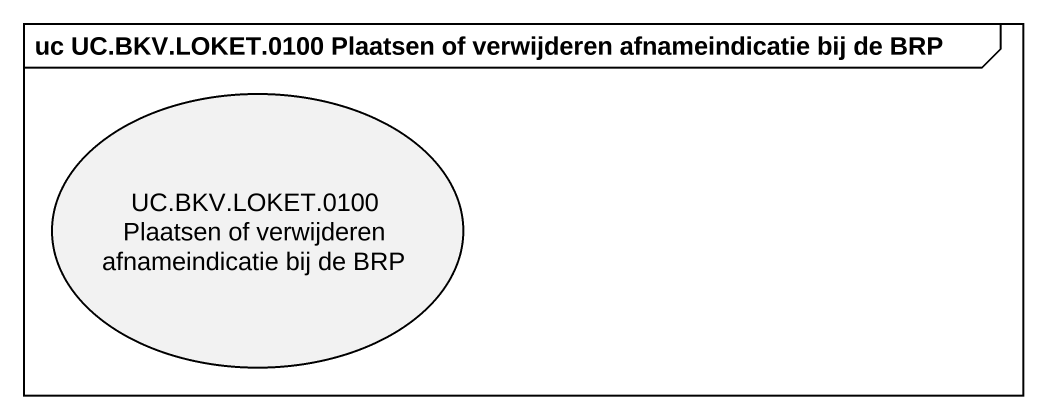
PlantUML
@startuml
mainframe uc UC.BKV.LOKET.0100 Plaatsen of verwijderen afnameindicatie bij de BRP
usecase "UC.BKV.LOKET.0100 Plaatsen of verwijderen afnameindicatie bij de BRP" as UC_BKV_LOKET_0100_Plaatsen
@enduml
